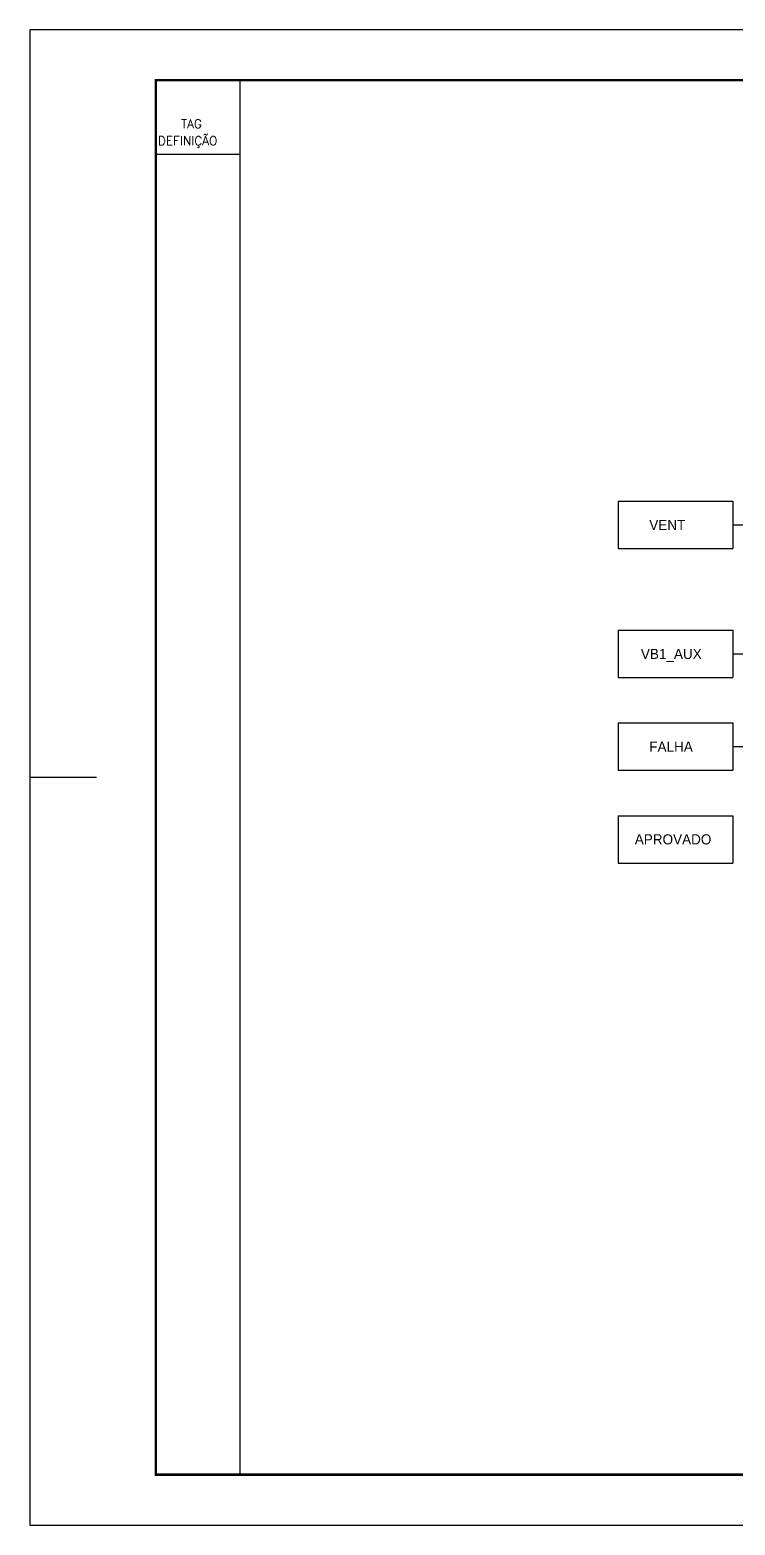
# Model space of a CAD drawing. Header units: feet. Extents: x -46890 to -45898, y -3252 to -1955.
# Drawn here: x -46316.3 to -46176.8, y -2918.5 to -2622.6 of the extents above; entities that cross this region are included whole.
import ezdxf

# ---------------------------------------------------------------- set-up
doc = ezdxf.new("R2010")
doc.units = ezdxf.units.FT
doc.header["$MEASUREMENT"] = 0
doc.linetypes.add('HIDDEN2', pattern=[0.1875, 0.125, -0.0625])
for name, color, linetype in [('62_FORMATO', 2, 'Continuous'), ('CAMPO', 7, 'Continuous'), ('Formulario', 7, 'Continuous')]:
    doc.layers.add(name, color=color, linetype=linetype)
doc.styles.add('ROMANS', font='romans.shx', dxfattribs={"height": 3})

msp = doc.modelspace()

# ---------------------------------------------------------------- linework, layer by layer
at = {"color": 7, "linetype": 'Continuous'}
for p, q in [((-46274.79, -2632.52), (-46274.79, -2908.55)), ((-46291.42, -2647.18), (-46274.79, -2647.18)), ((-46199.96, -2715.86), (-46177.26, -2715.86)), ((-46199.96, -2725.24), (-46177.26, -2725.24)), ((-46199.96, -2741.38), (-46177.26, -2741.38)), ((-46199.96, -2750.76), (-46177.26, -2750.76)), ((-46199.96, -2759.74), (-46177.26, -2759.74)), ((-46199.96, -2769.11), (-46177.26, -2769.11)), ((-46199.96, -2778.1), (-46177.26, -2778.1)), ((-46199.96, -2787.47), (-46177.26, -2787.47))]:
    msp.add_line(p, q, dxfattribs=at)
at = {"layer": '62_FORMATO', "color": 7, "linetype": 'Continuous'}
msp.add_lwpolyline([(-46316.34, -2918.51), (-45897.81, -2918.51), (-45897.81, -2622.56), (-46316.34, -2622.56), (-46316.34, -2918.51)], dxfattribs=at)
at = {"layer": '62_FORMATO', "color": 7, "const_width": 0.498}
msp.add_lwpolyline([(-45907.78, -2632.52), (-46291.42, -2632.52), (-46291.42, -2908.55), (-45907.78, -2908.55)], close=True, dxfattribs=at)
at = {"layer": 'CAMPO', "color": 7, "ltscale": 2}
for p, q in [((-46199.96, -2715.86), (-46199.96, -2725.24)), ((-46177.26, -2715.86), (-46177.26, -2725.24)), ((-46177.26, -2720.55), (-46163.32, -2720.55)), ((-46199.96, -2741.38), (-46199.96, -2750.76)), ((-46177.26, -2741.38), (-46177.26, -2750.76)), ((-46177.26, -2746.07), (-46064.09, -2746.07)), ((-46199.96, -2759.74), (-46199.96, -2769.11)), ((-46177.26, -2759.74), (-46177.26, -2769.11)), ((-46177.26, -2764.43), (-46064.09, -2764.35)), ((-46199.96, -2778.1), (-46199.96, -2787.47)), ((-46177.26, -2778.1), (-46177.26, -2787.47))]:
    msp.add_line(p, q, dxfattribs=at)
at = {"layer": 'Formulario', "color": 7}
msp.add_lwpolyline([(-46303.14, -2770.54), (-46316.34, -2770.54)], dxfattribs=at)

# ---------------------------------------------------------------- texts
at = {"color": 7, "linetype": 'HIDDEN2', "style": 'ROMANS'}
for s, p in [('TAG', (-46286.45, -2642.01)), ('DEFINIÇÃO', (-46291.02, -2645.37))]:
    msp.add_text(s, height=1.75, dxfattribs=at).set_placement(p)
at = {"layer": 'CAMPO', "color": 7, "ltscale": 2}
for s, p in [('VENT', (-46193.8, -2721.55)), ('VB1_AUX', (-46195.46, -2747.07)), ('FALHA', (-46193.8, -2765.43)), ('APROVADO', (-46196.67, -2783.78))]:
    msp.add_text(s, height=2, dxfattribs=at).set_placement(p)

doc.saveas('drawing.dxf')
